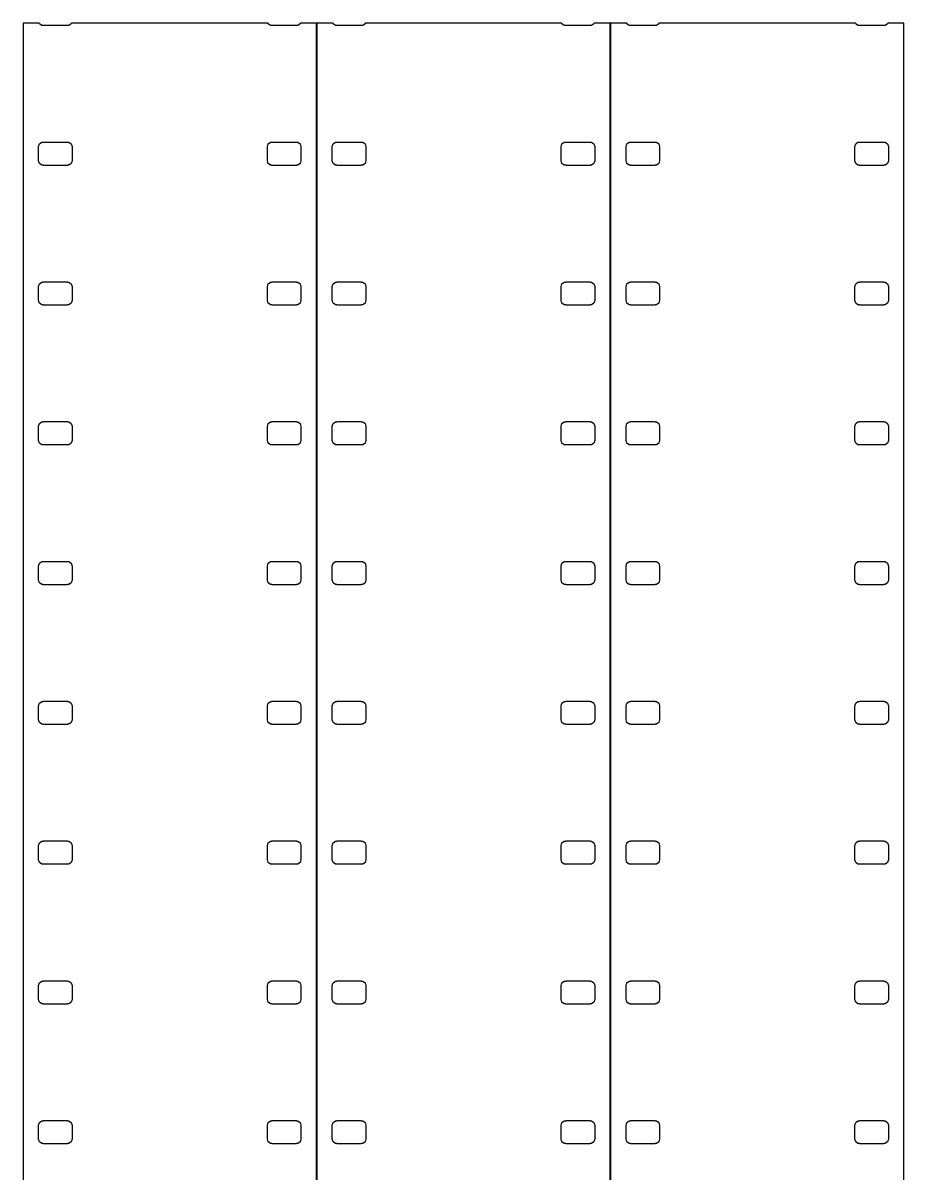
# Model space of a CAD drawing. Header units: metres. Extents: x -8 to 184, y -125 to 125.
# Drawn here: x -8 to 40, y 62.7 to 125.5 of the extents above; entities that cross this region are included whole.
import ezdxf

# ---------------------------------------------------------------- set-up
doc = ezdxf.new("R2010")
doc.units = ezdxf.units.M

msp = doc.modelspace()

# ---------------------------------------------------------------- linework, layer by layer
for p, q in [((-7.11426, 125.482), (-8, 125.482)), ((-8, 125.482), (-8, -125.482)), ((-7.10225, 125.446), (-7.11426, 125.482)), ((-5.35674, 125.482), (-5.36874, 125.446)), ((5.35674, 125.482), (-5.35674, 125.482)), ((5.36874, 125.446), (5.35674, 125.482)), ((7.11426, 125.482), (7.10225, 125.446)), ((8, 125.482), (7.11426, 125.482)), ((8, -125.482), (8, 125.482)), ((8.89574, 125.482), (8.00999, 125.482)), ((8.00999, 125.482), (8.00999, -125.482)), ((8.90775, 125.446), (8.89574, 125.482)), ((10.6532, 125.482), (10.6413, 125.446)), ((21.3667, 125.482), (10.6532, 125.482)), ((21.3787, 125.446), (21.3667, 125.482)), ((23.1243, 125.482), (23.1122, 125.446)), ((24.01, 125.482), (23.1243, 125.482)), ((24.01, -125.482), (24.01, 125.482)), ((24.9057, 125.482), (24.02, 125.482)), ((24.02, 125.482), (24.02, -125.482)), ((24.9177, 125.446), (24.9057, 125.482)), ((26.6633, 125.482), (26.6512, 125.446)), ((37.3767, 125.482), (26.6633, 125.482)), ((37.3887, 125.446), (37.3767, 125.482)), ((39.1342, 125.482), (39.1223, 125.446)), ((40.02, 125.482), (39.1342, 125.482)), ((40.02, -125.482), (40.02, 125.482)), ((-6.97725, 125.355), (-7.10225, 125.446)), ((-6.89999, 125.355), (-6.97725, 125.355)), ((-6.89999, 125.342), (-6.89999, 125.355)), ((-5.571, 125.342), (-6.89999, 125.342)), ((-5.49374, 125.355), (-5.571, 125.355)), ((-5.571, 125.355), (-5.571, 125.342)), ((-5.36874, 125.446), (-5.49374, 125.355)), ((5.49374, 125.355), (5.36874, 125.446)), ((5.571, 125.355), (5.49374, 125.355)), ((5.571, 125.342), (5.571, 125.355)), ((6.89999, 125.342), (5.571, 125.342)), ((6.97725, 125.355), (6.89999, 125.355)), ((6.89999, 125.355), (6.89999, 125.342)), ((7.10225, 125.446), (6.97725, 125.355)), ((9.03275, 125.355), (8.90775, 125.446)), ((9.11, 125.355), (9.03275, 125.355)), ((9.11, 125.342), (9.11, 125.355)), ((10.439, 125.342), (9.11, 125.342)), ((10.5163, 125.355), (10.439, 125.355)), ((10.439, 125.355), (10.439, 125.342)), ((10.6413, 125.446), (10.5163, 125.355)), ((21.5037, 125.355), (21.3787, 125.446)), ((21.581, 125.355), (21.5037, 125.355)), ((21.581, 125.342), (21.581, 125.355)), ((22.91, 125.342), (21.581, 125.342)), ((22.9872, 125.355), (22.91, 125.355)), ((22.91, 125.355), (22.91, 125.342)), ((23.1122, 125.446), (22.9872, 125.355)), ((25.0427, 125.355), (24.9177, 125.446)), ((25.12, 125.355), (25.0427, 125.355)), ((25.12, 125.342), (25.12, 125.355)), ((26.449, 125.342), (25.12, 125.342)), ((26.5262, 125.355), (26.449, 125.355)), ((26.449, 125.355), (26.449, 125.342)), ((26.6512, 125.446), (26.5262, 125.355)), ((37.5137, 125.355), (37.3887, 125.446)), ((37.591, 125.355), (37.5137, 125.355)), ((37.591, 125.342), (37.591, 125.355)), ((38.92, 125.342), (37.591, 125.342)), ((38.9973, 125.355), (38.92, 125.355)), ((38.92, 125.355), (38.92, 125.342)), ((39.1223, 125.446), (38.9973, 125.355)), ((-7.14999, 118.742), (-7.10225, 118.889)), ((-7.14999, 117.973), (-7.14999, 118.742)), ((-7.10225, 118.889), (-6.97725, 118.98)), ((-6.97725, 118.98), (-6.89999, 118.98)), ((-6.89999, 118.98), (-6.89999, 118.992)), ((-6.89999, 118.992), (-5.571, 118.992)), ((-5.571, 118.992), (-5.571, 118.98)), ((-5.571, 118.98), (-5.49374, 118.98)), ((-5.49374, 118.98), (-5.36874, 118.889)), ((-5.36874, 118.889), (-5.321, 118.742)), ((-5.321, 118.742), (-5.321, 117.973)), ((5.321, 118.742), (5.36874, 118.889)), ((5.321, 117.973), (5.321, 118.742)), ((5.36874, 118.889), (5.49374, 118.98)), ((5.49374, 118.98), (5.571, 118.98)), ((5.571, 118.98), (5.571, 118.992)), ((5.571, 118.992), (6.89999, 118.992)), ((6.89999, 118.992), (6.89999, 118.98)), ((6.89999, 118.98), (6.97725, 118.98)), ((6.97725, 118.98), (7.10225, 118.889)), ((7.10225, 118.889), (7.14999, 118.742)), ((7.14999, 118.742), (7.14999, 117.973)), ((8.86, 118.742), (8.90775, 118.889)), ((8.86, 117.973), (8.86, 118.742)), ((8.90775, 118.889), (9.03275, 118.98)), ((9.03275, 118.98), (9.11, 118.98)), ((9.11, 118.98), (9.11, 118.992)), ((9.11, 118.992), (10.439, 118.992)), ((10.439, 118.992), (10.439, 118.98)), ((10.439, 118.98), (10.5163, 118.98)), ((10.5163, 118.98), (10.6413, 118.889)), ((10.6413, 118.889), (10.689, 118.742)), ((10.689, 118.742), (10.689, 117.973)), ((21.331, 118.742), (21.3787, 118.889)), ((21.331, 117.973), (21.331, 118.742)), ((21.3787, 118.889), (21.5037, 118.98)), ((21.5037, 118.98), (21.581, 118.98)), ((21.581, 118.98), (21.581, 118.992)), ((21.581, 118.992), (22.91, 118.992)), ((22.91, 118.992), (22.91, 118.98)), ((22.91, 118.98), (22.9872, 118.98)), ((22.9872, 118.98), (23.1122, 118.889)), ((23.1122, 118.889), (23.16, 118.742)), ((23.16, 118.742), (23.16, 117.973)), ((24.87, 118.742), (24.9177, 118.889)), ((24.87, 117.973), (24.87, 118.742)), ((24.9177, 118.889), (25.0427, 118.98)), ((25.0427, 118.98), (25.12, 118.98)), ((25.12, 118.98), (25.12, 118.992)), ((25.12, 118.992), (26.449, 118.992)), ((26.449, 118.992), (26.449, 118.98)), ((26.449, 118.98), (26.5262, 118.98)), ((26.5262, 118.98), (26.6512, 118.889)), ((26.6512, 118.889), (26.699, 118.742)), ((26.699, 118.742), (26.699, 117.973)), ((37.341, 118.742), (37.3887, 118.889)), ((37.341, 117.973), (37.341, 118.742)), ((37.3887, 118.889), (37.5137, 118.98)), ((37.5137, 118.98), (37.591, 118.98)), ((37.591, 118.98), (37.591, 118.992)), ((37.591, 118.992), (38.92, 118.992)), ((38.92, 118.992), (38.92, 118.98)), ((38.92, 118.98), (38.9973, 118.98)), ((38.9973, 118.98), (39.1223, 118.889)), ((39.1223, 118.889), (39.17, 118.742)), ((39.17, 118.742), (39.17, 117.973)), ((-7.10225, 117.826), (-7.14999, 117.973)), ((-5.321, 117.973), (-5.36874, 117.826)), ((5.36874, 117.826), (5.321, 117.973)), ((7.14999, 117.973), (7.10225, 117.826)), ((8.90775, 117.826), (8.86, 117.973)), ((10.689, 117.973), (10.6413, 117.826)), ((21.3787, 117.826), (21.331, 117.973)), ((23.16, 117.973), (23.1122, 117.826)), ((24.9177, 117.826), (24.87, 117.973)), ((26.699, 117.973), (26.6512, 117.826)), ((37.3887, 117.826), (37.341, 117.973)), ((39.17, 117.973), (39.1223, 117.826)), ((-6.97725, 117.735), (-7.10225, 117.826)), ((-6.89999, 117.735), (-6.97725, 117.735)), ((-6.89999, 117.723), (-6.89999, 117.735)), ((-5.571, 117.723), (-6.89999, 117.723)), ((-5.49374, 117.735), (-5.571, 117.735)), ((-5.571, 117.735), (-5.571, 117.723)), ((-5.36874, 117.826), (-5.49374, 117.735)), ((5.49374, 117.735), (5.36874, 117.826)), ((5.571, 117.735), (5.49374, 117.735)), ((5.571, 117.723), (5.571, 117.735)), ((6.89999, 117.723), (5.571, 117.723)), ((6.97725, 117.735), (6.89999, 117.735)), ((6.89999, 117.735), (6.89999, 117.723)), ((7.10225, 117.826), (6.97725, 117.735)), ((9.03275, 117.735), (8.90775, 117.826)), ((9.11, 117.735), (9.03275, 117.735)), ((9.11, 117.723), (9.11, 117.735)), ((10.439, 117.723), (9.11, 117.723)), ((10.5163, 117.735), (10.439, 117.735)), ((10.439, 117.735), (10.439, 117.723)), ((10.6413, 117.826), (10.5163, 117.735)), ((21.5037, 117.735), (21.3787, 117.826)), ((21.581, 117.735), (21.5037, 117.735)), ((21.581, 117.723), (21.581, 117.735)), ((22.91, 117.723), (21.581, 117.723)), ((22.9872, 117.735), (22.91, 117.735)), ((22.91, 117.735), (22.91, 117.723)), ((23.1122, 117.826), (22.9872, 117.735)), ((25.0427, 117.735), (24.9177, 117.826)), ((25.12, 117.735), (25.0427, 117.735)), ((25.12, 117.723), (25.12, 117.735)), ((26.449, 117.723), (25.12, 117.723)), ((26.5262, 117.735), (26.449, 117.735)), ((26.449, 117.735), (26.449, 117.723)), ((26.6512, 117.826), (26.5262, 117.735)), ((37.5137, 117.735), (37.3887, 117.826)), ((37.591, 117.735), (37.5137, 117.735)), ((37.591, 117.723), (37.591, 117.735)), ((38.92, 117.723), (37.591, 117.723)), ((38.9973, 117.735), (38.92, 117.735)), ((38.92, 117.735), (38.92, 117.723)), ((39.1223, 117.826), (38.9973, 117.735)), ((-7.14999, 111.122), (-7.10225, 111.269)), ((-7.14999, 110.352), (-7.14999, 111.122)), ((-7.10225, 111.269), (-6.97725, 111.36)), ((-6.97725, 111.36), (-6.89999, 111.36)), ((-6.89999, 111.36), (-6.89999, 111.372)), ((-6.89999, 111.372), (-5.571, 111.372)), ((-5.571, 111.372), (-5.571, 111.36)), ((-5.571, 111.36), (-5.49374, 111.36)), ((-5.49374, 111.36), (-5.36874, 111.269)), ((-5.36874, 111.269), (-5.321, 111.122)), ((-5.321, 111.122), (-5.321, 110.352)), ((5.321, 111.122), (5.36874, 111.269)), ((5.321, 110.352), (5.321, 111.122)), ((5.36874, 111.269), (5.49374, 111.36)), ((5.49374, 111.36), (5.571, 111.36)), ((5.571, 111.36), (5.571, 111.372)), ((5.571, 111.372), (6.89999, 111.372)), ((6.89999, 111.372), (6.89999, 111.36)), ((6.89999, 111.36), (6.97725, 111.36)), ((6.97725, 111.36), (7.10225, 111.269)), ((7.10225, 111.269), (7.14999, 111.122)), ((7.14999, 111.122), (7.14999, 110.352)), ((8.86, 111.122), (8.90775, 111.269)), ((8.86, 110.352), (8.86, 111.122)), ((8.90775, 111.269), (9.03275, 111.36)), ((9.03275, 111.36), (9.11, 111.36)), ((9.11, 111.36), (9.11, 111.372)), ((9.11, 111.372), (10.439, 111.372)), ((10.439, 111.372), (10.439, 111.36)), ((10.439, 111.36), (10.5163, 111.36)), ((10.5163, 111.36), (10.6413, 111.269)), ((10.6413, 111.269), (10.689, 111.122)), ((10.689, 111.122), (10.689, 110.352)), ((21.331, 111.122), (21.3787, 111.269)), ((21.331, 110.352), (21.331, 111.122)), ((21.3787, 111.269), (21.5037, 111.36)), ((21.5037, 111.36), (21.581, 111.36)), ((21.581, 111.36), (21.581, 111.372)), ((21.581, 111.372), (22.91, 111.372)), ((22.91, 111.372), (22.91, 111.36)), ((22.91, 111.36), (22.9872, 111.36)), ((22.9872, 111.36), (23.1122, 111.269)), ((23.1122, 111.269), (23.16, 111.122)), ((23.16, 111.122), (23.16, 110.352)), ((24.87, 111.122), (24.9177, 111.269)), ((24.87, 110.352), (24.87, 111.122)), ((24.9177, 111.269), (25.0427, 111.36)), ((25.0427, 111.36), (25.12, 111.36)), ((25.12, 111.36), (25.12, 111.372)), ((25.12, 111.372), (26.449, 111.372)), ((26.449, 111.372), (26.449, 111.36)), ((26.449, 111.36), (26.5262, 111.36)), ((26.5262, 111.36), (26.6512, 111.269)), ((26.6512, 111.269), (26.699, 111.122)), ((26.699, 111.122), (26.699, 110.352)), ((37.341, 111.122), (37.3887, 111.269)), ((37.341, 110.352), (37.341, 111.122)), ((37.3887, 111.269), (37.5137, 111.36)), ((37.5137, 111.36), (37.591, 111.36)), ((37.591, 111.36), (37.591, 111.372)), ((37.591, 111.372), (38.92, 111.372)), ((38.92, 111.372), (38.92, 111.36)), ((38.92, 111.36), (38.9973, 111.36)), ((38.9973, 111.36), (39.1223, 111.269)), ((39.1223, 111.269), (39.17, 111.122)), ((39.17, 111.122), (39.17, 110.352)), ((-7.10225, 110.206), (-7.14999, 110.352)), ((-6.97725, 110.115), (-7.10225, 110.206)), ((-6.89999, 110.115), (-6.97725, 110.115)), ((-6.89999, 110.102), (-6.89999, 110.115)), ((-5.571, 110.102), (-6.89999, 110.102)), ((-5.49374, 110.115), (-5.571, 110.115)), ((-5.571, 110.115), (-5.571, 110.102)), ((-5.36874, 110.206), (-5.49374, 110.115)), ((-5.321, 110.352), (-5.36874, 110.206)), ((5.36874, 110.206), (5.321, 110.352)), ((5.49374, 110.115), (5.36874, 110.206)), ((5.571, 110.115), (5.49374, 110.115)), ((5.571, 110.102), (5.571, 110.115)), ((6.89999, 110.102), (5.571, 110.102)), ((6.97725, 110.115), (6.89999, 110.115)), ((6.89999, 110.115), (6.89999, 110.102)), ((7.10225, 110.206), (6.97725, 110.115)), ((7.14999, 110.352), (7.10225, 110.206)), ((8.90775, 110.206), (8.86, 110.352)), ((9.03275, 110.115), (8.90775, 110.206)), ((9.11, 110.115), (9.03275, 110.115)), ((9.11, 110.102), (9.11, 110.115)), ((10.439, 110.102), (9.11, 110.102)), ((10.5163, 110.115), (10.439, 110.115)), ((10.439, 110.115), (10.439, 110.102)), ((10.6413, 110.206), (10.5163, 110.115)), ((10.689, 110.352), (10.6413, 110.206)), ((21.3787, 110.206), (21.331, 110.352)), ((21.5037, 110.115), (21.3787, 110.206)), ((21.581, 110.115), (21.5037, 110.115)), ((21.581, 110.102), (21.581, 110.115)), ((22.91, 110.102), (21.581, 110.102)), ((22.9872, 110.115), (22.91, 110.115)), ((22.91, 110.115), (22.91, 110.102)), ((23.1122, 110.206), (22.9872, 110.115)), ((23.16, 110.352), (23.1122, 110.206)), ((24.9177, 110.206), (24.87, 110.352)), ((25.0427, 110.115), (24.9177, 110.206)), ((25.12, 110.115), (25.0427, 110.115)), ((25.12, 110.102), (25.12, 110.115)), ((26.449, 110.102), (25.12, 110.102)), ((26.5262, 110.115), (26.449, 110.115)), ((26.449, 110.115), (26.449, 110.102)), ((26.6512, 110.206), (26.5262, 110.115)), ((26.699, 110.352), (26.6512, 110.206)), ((37.3887, 110.206), (37.341, 110.352)), ((37.5137, 110.115), (37.3887, 110.206)), ((37.591, 110.115), (37.5137, 110.115)), ((37.591, 110.102), (37.591, 110.115)), ((38.92, 110.102), (37.591, 110.102)), ((38.9973, 110.115), (38.92, 110.115)), ((38.92, 110.115), (38.92, 110.102)), ((39.1223, 110.206), (38.9973, 110.115)), ((39.17, 110.352), (39.1223, 110.206)), ((-7.14999, 103.503), (-7.10225, 103.649)), ((-7.10225, 103.649), (-6.97725, 103.74)), ((-6.97725, 103.74), (-6.89999, 103.74)), ((-6.89999, 103.74), (-6.89999, 103.753)), ((-6.89999, 103.753), (-5.571, 103.753)), ((-5.571, 103.753), (-5.571, 103.74)), ((-5.571, 103.74), (-5.49374, 103.74)), ((-5.49374, 103.74), (-5.36874, 103.649)), ((-5.36874, 103.649), (-5.321, 103.503)), ((5.321, 103.503), (5.36874, 103.649)), ((5.36874, 103.649), (5.49374, 103.74)), ((5.49374, 103.74), (5.571, 103.74)), ((5.571, 103.74), (5.571, 103.753)), ((5.571, 103.753), (6.89999, 103.753)), ((6.89999, 103.753), (6.89999, 103.74)), ((6.89999, 103.74), (6.97725, 103.74)), ((6.97725, 103.74), (7.10225, 103.649)), ((7.10225, 103.649), (7.14999, 103.503)), ((8.86, 103.503), (8.90775, 103.649)), ((8.90775, 103.649), (9.03275, 103.74)), ((9.03275, 103.74), (9.11, 103.74)), ((9.11, 103.74), (9.11, 103.753)), ((9.11, 103.753), (10.439, 103.753)), ((10.439, 103.753), (10.439, 103.74)), ((10.439, 103.74), (10.5163, 103.74)), ((10.5163, 103.74), (10.6413, 103.649)), ((10.6413, 103.649), (10.689, 103.503)), ((21.331, 103.503), (21.3787, 103.649)), ((21.3787, 103.649), (21.5037, 103.74)), ((21.5037, 103.74), (21.581, 103.74)), ((21.581, 103.74), (21.581, 103.753)), ((21.581, 103.753), (22.91, 103.753)), ((22.91, 103.753), (22.91, 103.74)), ((22.91, 103.74), (22.9872, 103.74)), ((22.9872, 103.74), (23.1122, 103.649)), ((23.1122, 103.649), (23.16, 103.503)), ((24.87, 103.503), (24.9177, 103.649)), ((24.9177, 103.649), (25.0427, 103.74)), ((25.0427, 103.74), (25.12, 103.74)), ((25.12, 103.74), (25.12, 103.753)), ((25.12, 103.753), (26.449, 103.753)), ((26.449, 103.753), (26.449, 103.74)), ((26.449, 103.74), (26.5262, 103.74)), ((26.5262, 103.74), (26.6512, 103.649)), ((26.6512, 103.649), (26.699, 103.503)), ((37.341, 103.503), (37.3887, 103.649)), ((37.3887, 103.649), (37.5137, 103.74)), ((37.5137, 103.74), (37.591, 103.74)), ((37.591, 103.74), (37.591, 103.753)), ((37.591, 103.753), (38.92, 103.753)), ((38.92, 103.753), (38.92, 103.74)), ((38.92, 103.74), (38.9973, 103.74)), ((38.9973, 103.74), (39.1223, 103.649)), ((39.1223, 103.649), (39.17, 103.503)), ((-7.14999, 102.732), (-7.14999, 103.503)), ((-5.321, 103.503), (-5.321, 102.732)), ((5.321, 102.732), (5.321, 103.503)), ((7.14999, 103.503), (7.14999, 102.732)), ((8.86, 102.732), (8.86, 103.503)), ((10.689, 103.503), (10.689, 102.732)), ((21.331, 102.732), (21.331, 103.503)), ((23.16, 103.503), (23.16, 102.732)), ((24.87, 102.732), (24.87, 103.503)), ((26.699, 103.503), (26.699, 102.732)), ((37.341, 102.732), (37.341, 103.503)), ((39.17, 103.503), (39.17, 102.732)), ((-7.10225, 102.586), (-7.14999, 102.732)), ((-6.97725, 102.495), (-7.10225, 102.586)), ((-6.89999, 102.495), (-6.97725, 102.495)), ((-6.89999, 102.482), (-6.89999, 102.495)), ((-5.571, 102.482), (-6.89999, 102.482)), ((-5.49374, 102.495), (-5.571, 102.495)), ((-5.571, 102.495), (-5.571, 102.482)), ((-5.36874, 102.586), (-5.49374, 102.495)), ((-5.321, 102.732), (-5.36874, 102.586)), ((5.36874, 102.586), (5.321, 102.732)), ((5.49374, 102.495), (5.36874, 102.586)), ((5.571, 102.495), (5.49374, 102.495)), ((5.571, 102.482), (5.571, 102.495)), ((6.89999, 102.482), (5.571, 102.482)), ((6.97725, 102.495), (6.89999, 102.495)), ((6.89999, 102.495), (6.89999, 102.482)), ((7.10225, 102.586), (6.97725, 102.495)), ((7.14999, 102.732), (7.10225, 102.586)), ((8.90775, 102.586), (8.86, 102.732)), ((9.03275, 102.495), (8.90775, 102.586)), ((9.11, 102.495), (9.03275, 102.495)), ((9.11, 102.482), (9.11, 102.495)), ((10.439, 102.482), (9.11, 102.482)), ((10.5163, 102.495), (10.439, 102.495)), ((10.439, 102.495), (10.439, 102.482)), ((10.6413, 102.586), (10.5163, 102.495)), ((10.689, 102.732), (10.6413, 102.586)), ((21.3787, 102.586), (21.331, 102.732)), ((21.5037, 102.495), (21.3787, 102.586)), ((21.581, 102.495), (21.5037, 102.495)), ((21.581, 102.482), (21.581, 102.495)), ((22.91, 102.482), (21.581, 102.482)), ((22.9872, 102.495), (22.91, 102.495)), ((22.91, 102.495), (22.91, 102.482)), ((23.1122, 102.586), (22.9872, 102.495)), ((23.16, 102.732), (23.1122, 102.586)), ((24.9177, 102.586), (24.87, 102.732)), ((25.0427, 102.495), (24.9177, 102.586)), ((25.12, 102.495), (25.0427, 102.495)), ((25.12, 102.482), (25.12, 102.495)), ((26.449, 102.482), (25.12, 102.482)), ((26.5262, 102.495), (26.449, 102.495)), ((26.449, 102.495), (26.449, 102.482)), ((26.6512, 102.586), (26.5262, 102.495)), ((26.699, 102.732), (26.6512, 102.586)), ((37.3887, 102.586), (37.341, 102.732)), ((37.5137, 102.495), (37.3887, 102.586)), ((37.591, 102.495), (37.5137, 102.495)), ((37.591, 102.482), (37.591, 102.495)), ((38.92, 102.482), (37.591, 102.482)), ((38.9973, 102.495), (38.92, 102.495)), ((38.92, 102.495), (38.92, 102.482)), ((39.1223, 102.586), (38.9973, 102.495)), ((39.17, 102.732), (39.1223, 102.586)), ((-7.14999, 95.8825), (-7.10225, 96.0294)), ((-7.10225, 96.0294), (-6.97725, 96.1203)), ((-6.97725, 96.1203), (-6.89999, 96.1203)), ((-6.89999, 96.1203), (-6.89999, 96.1325)), ((-6.89999, 96.1325), (-5.571, 96.1325)), ((-5.571, 96.1325), (-5.571, 96.1203)), ((-5.571, 96.1203), (-5.49374, 96.1203)), ((-5.49374, 96.1203), (-5.36874, 96.0294)), ((-5.36874, 96.0294), (-5.321, 95.8825)), ((5.321, 95.8825), (5.36874, 96.0294)), ((5.36874, 96.0294), (5.49374, 96.1203)), ((5.49374, 96.1203), (5.571, 96.1203)), ((5.571, 96.1203), (5.571, 96.1325)), ((5.571, 96.1325), (6.89999, 96.1325)), ((6.89999, 96.1325), (6.89999, 96.1203)), ((6.89999, 96.1203), (6.97725, 96.1203)), ((6.97725, 96.1203), (7.10225, 96.0294)), ((7.10225, 96.0294), (7.14999, 95.8825)), ((8.86, 95.8825), (8.90775, 96.0294)), ((8.90775, 96.0294), (9.03275, 96.1203)), ((9.03275, 96.1203), (9.11, 96.1203)), ((9.11, 96.1203), (9.11, 96.1325)), ((9.11, 96.1325), (10.439, 96.1325)), ((10.439, 96.1325), (10.439, 96.1203)), ((10.439, 96.1203), (10.5163, 96.1203)), ((10.5163, 96.1203), (10.6413, 96.0294)), ((10.6413, 96.0294), (10.689, 95.8825)), ((21.331, 95.8825), (21.3787, 96.0294)), ((21.3787, 96.0294), (21.5037, 96.1203)), ((21.5037, 96.1203), (21.581, 96.1203)), ((21.581, 96.1203), (21.581, 96.1325)), ((21.581, 96.1325), (22.91, 96.1325)), ((22.91, 96.1325), (22.91, 96.1203)), ((22.91, 96.1203), (22.9872, 96.1203)), ((22.9872, 96.1203), (23.1122, 96.0294)), ((23.1122, 96.0294), (23.16, 95.8825)), ((24.87, 95.8825), (24.9177, 96.0294)), ((24.9177, 96.0294), (25.0427, 96.1203)), ((25.0427, 96.1203), (25.12, 96.1203)), ((25.12, 96.1203), (25.12, 96.1325)), ((25.12, 96.1325), (26.449, 96.1325)), ((26.449, 96.1325), (26.449, 96.1203)), ((26.449, 96.1203), (26.5262, 96.1203)), ((26.5262, 96.1203), (26.6512, 96.0294)), ((26.6512, 96.0294), (26.699, 95.8825)), ((37.341, 95.8825), (37.3887, 96.0294)), ((37.3887, 96.0294), (37.5137, 96.1203)), ((37.5137, 96.1203), (37.591, 96.1203)), ((37.591, 96.1203), (37.591, 96.1325)), ((37.591, 96.1325), (38.92, 96.1325)), ((38.92, 96.1325), (38.92, 96.1203)), ((38.92, 96.1203), (38.9973, 96.1203)), ((38.9973, 96.1203), (39.1223, 96.0294)), ((39.1223, 96.0294), (39.17, 95.8825)), ((-7.14999, 95.1125), (-7.14999, 95.8825)), ((-5.321, 95.8825), (-5.321, 95.1125)), ((5.321, 95.1125), (5.321, 95.8825)), ((7.14999, 95.8825), (7.14999, 95.1125)), ((8.86, 95.1125), (8.86, 95.8825)), ((10.689, 95.8825), (10.689, 95.1125)), ((21.331, 95.1125), (21.331, 95.8825)), ((23.16, 95.8825), (23.16, 95.1125)), ((24.87, 95.1125), (24.87, 95.8825)), ((26.699, 95.8825), (26.699, 95.1125)), ((37.341, 95.1125), (37.341, 95.8825)), ((39.17, 95.8825), (39.17, 95.1125)), ((-7.10225, 94.9655), (-7.14999, 95.1125)), ((-6.97725, 94.8747), (-7.10225, 94.9655)), ((-6.89999, 94.8747), (-6.97725, 94.8747)), ((-6.89999, 94.8625), (-6.89999, 94.8747)), ((-5.571, 94.8625), (-6.89999, 94.8625)), ((-5.49374, 94.8747), (-5.571, 94.8747)), ((-5.571, 94.8747), (-5.571, 94.8625)), ((-5.36874, 94.9655), (-5.49374, 94.8747)), ((-5.321, 95.1125), (-5.36874, 94.9655)), ((5.36874, 94.9655), (5.321, 95.1125)), ((5.49374, 94.8747), (5.36874, 94.9655)), ((5.571, 94.8747), (5.49374, 94.8747)), ((5.571, 94.8625), (5.571, 94.8747)), ((6.89999, 94.8625), (5.571, 94.8625)), ((6.97725, 94.8747), (6.89999, 94.8747)), ((6.89999, 94.8747), (6.89999, 94.8625)), ((7.10225, 94.9655), (6.97725, 94.8747)), ((7.14999, 95.1125), (7.10225, 94.9655)), ((8.90775, 94.9655), (8.86, 95.1125)), ((9.03275, 94.8747), (8.90775, 94.9655)), ((9.11, 94.8747), (9.03275, 94.8747)), ((9.11, 94.8625), (9.11, 94.8747)), ((10.439, 94.8625), (9.11, 94.8625)), ((10.5163, 94.8747), (10.439, 94.8747)), ((10.439, 94.8747), (10.439, 94.8625)), ((10.6413, 94.9655), (10.5163, 94.8747)), ((10.689, 95.1125), (10.6413, 94.9655)), ((21.3787, 94.9655), (21.331, 95.1125)), ((21.5037, 94.8747), (21.3787, 94.9655)), ((21.581, 94.8747), (21.5037, 94.8747)), ((21.581, 94.8625), (21.581, 94.8747)), ((22.91, 94.8625), (21.581, 94.8625)), ((22.9872, 94.8747), (22.91, 94.8747)), ((22.91, 94.8747), (22.91, 94.8625)), ((23.1122, 94.9655), (22.9872, 94.8747)), ((23.16, 95.1125), (23.1122, 94.9655)), ((24.9177, 94.9655), (24.87, 95.1125)), ((25.0427, 94.8747), (24.9177, 94.9655)), ((25.12, 94.8747), (25.0427, 94.8747)), ((25.12, 94.8625), (25.12, 94.8747)), ((26.449, 94.8625), (25.12, 94.8625)), ((26.5262, 94.8747), (26.449, 94.8747)), ((26.449, 94.8747), (26.449, 94.8625)), ((26.6512, 94.9655), (26.5262, 94.8747)), ((26.699, 95.1125), (26.6512, 94.9655)), ((37.3887, 94.9655), (37.341, 95.1125)), ((37.5137, 94.8747), (37.3887, 94.9655)), ((37.591, 94.8747), (37.5137, 94.8747)), ((37.591, 94.8625), (37.591, 94.8747)), ((38.92, 94.8625), (37.591, 94.8625)), ((38.9973, 94.8747), (38.92, 94.8747)), ((38.92, 94.8747), (38.92, 94.8625)), ((39.1223, 94.9655), (38.9973, 94.8747)), ((39.17, 95.1125), (39.1223, 94.9655)), ((-7.10225, 88.4094), (-6.97725, 88.5003)), ((-6.97725, 88.5003), (-6.89999, 88.5003)), ((-6.89999, 88.5003), (-6.89999, 88.5125)), ((-6.89999, 88.5125), (-5.571, 88.5125)), ((-5.571, 88.5125), (-5.571, 88.5003)), ((-5.571, 88.5003), (-5.49374, 88.5003)), ((-5.49374, 88.5003), (-5.36874, 88.4094)), ((5.36874, 88.4094), (5.49374, 88.5003)), ((5.49374, 88.5003), (5.571, 88.5003)), ((5.571, 88.5003), (5.571, 88.5125)), ((5.571, 88.5125), (6.89999, 88.5125)), ((6.89999, 88.5125), (6.89999, 88.5003)), ((6.89999, 88.5003), (6.97725, 88.5003)), ((6.97725, 88.5003), (7.10225, 88.4094)), ((8.90775, 88.4094), (9.03275, 88.5003)), ((9.03275, 88.5003), (9.11, 88.5003)), ((9.11, 88.5003), (9.11, 88.5125)), ((9.11, 88.5125), (10.439, 88.5125)), ((10.439, 88.5125), (10.439, 88.5003)), ((10.439, 88.5003), (10.5163, 88.5003)), ((10.5163, 88.5003), (10.6413, 88.4094)), ((21.3787, 88.4094), (21.5037, 88.5003)), ((21.5037, 88.5003), (21.581, 88.5003)), ((21.581, 88.5003), (21.581, 88.5125)), ((21.581, 88.5125), (22.91, 88.5125)), ((22.91, 88.5125), (22.91, 88.5003)), ((22.91, 88.5003), (22.9872, 88.5003)), ((22.9872, 88.5003), (23.1122, 88.4094)), ((24.9177, 88.4094), (25.0427, 88.5003)), ((25.0427, 88.5003), (25.12, 88.5003)), ((25.12, 88.5003), (25.12, 88.5125)), ((25.12, 88.5125), (26.449, 88.5125)), ((26.449, 88.5125), (26.449, 88.5003)), ((26.449, 88.5003), (26.5262, 88.5003)), ((26.5262, 88.5003), (26.6512, 88.4094)), ((37.3887, 88.4094), (37.5137, 88.5003)), ((37.5137, 88.5003), (37.591, 88.5003)), ((37.591, 88.5003), (37.591, 88.5125)), ((37.591, 88.5125), (38.92, 88.5125)), ((38.92, 88.5125), (38.92, 88.5003)), ((38.92, 88.5003), (38.9973, 88.5003)), ((38.9973, 88.5003), (39.1223, 88.4094)), ((-7.14999, 88.2625), (-7.10225, 88.4094)), ((-7.14999, 87.4925), (-7.14999, 88.2625)), ((-5.36874, 88.4094), (-5.321, 88.2625)), ((-5.321, 88.2625), (-5.321, 87.4925)), ((5.321, 88.2625), (5.36874, 88.4094)), ((5.321, 87.4925), (5.321, 88.2625)), ((7.10225, 88.4094), (7.14999, 88.2625)), ((7.14999, 88.2625), (7.14999, 87.4925)), ((8.86, 88.2625), (8.90775, 88.4094)), ((8.86, 87.4925), (8.86, 88.2625)), ((10.6413, 88.4094), (10.689, 88.2625)), ((10.689, 88.2625), (10.689, 87.4925)), ((21.331, 88.2625), (21.3787, 88.4094)), ((21.331, 87.4925), (21.331, 88.2625)), ((23.1122, 88.4094), (23.16, 88.2625)), ((23.16, 88.2625), (23.16, 87.4925)), ((24.87, 88.2625), (24.9177, 88.4094)), ((24.87, 87.4925), (24.87, 88.2625)), ((26.6512, 88.4094), (26.699, 88.2625)), ((26.699, 88.2625), (26.699, 87.4925)), ((37.341, 88.2625), (37.3887, 88.4094)), ((37.341, 87.4925), (37.341, 88.2625)), ((39.1223, 88.4094), (39.17, 88.2625)), ((39.17, 88.2625), (39.17, 87.4925)), ((-7.10225, 87.3456), (-7.14999, 87.4925)), ((-6.97725, 87.2547), (-7.10225, 87.3456)), ((-6.89999, 87.2547), (-6.97725, 87.2547)), ((-6.89999, 87.2425), (-6.89999, 87.2547)), ((-5.571, 87.2425), (-6.89999, 87.2425)), ((-5.49374, 87.2547), (-5.571, 87.2547)), ((-5.571, 87.2547), (-5.571, 87.2425)), ((-5.36874, 87.3456), (-5.49374, 87.2547)), ((-5.321, 87.4925), (-5.36874, 87.3456)), ((5.36874, 87.3456), (5.321, 87.4925)), ((5.49374, 87.2547), (5.36874, 87.3456)), ((5.571, 87.2547), (5.49374, 87.2547)), ((5.571, 87.2425), (5.571, 87.2547)), ((6.89999, 87.2425), (5.571, 87.2425)), ((6.97725, 87.2547), (6.89999, 87.2547)), ((6.89999, 87.2547), (6.89999, 87.2425)), ((7.10225, 87.3456), (6.97725, 87.2547)), ((7.14999, 87.4925), (7.10225, 87.3456)), ((8.90775, 87.3456), (8.86, 87.4925)), ((9.03275, 87.2547), (8.90775, 87.3456)), ((9.11, 87.2547), (9.03275, 87.2547)), ((9.11, 87.2425), (9.11, 87.2547)), ((10.439, 87.2425), (9.11, 87.2425)), ((10.5163, 87.2547), (10.439, 87.2547)), ((10.439, 87.2547), (10.439, 87.2425)), ((10.6413, 87.3456), (10.5163, 87.2547)), ((10.689, 87.4925), (10.6413, 87.3456)), ((21.3787, 87.3456), (21.331, 87.4925)), ((21.5037, 87.2547), (21.3787, 87.3456)), ((21.581, 87.2547), (21.5037, 87.2547)), ((21.581, 87.2425), (21.581, 87.2547)), ((22.91, 87.2425), (21.581, 87.2425)), ((22.9872, 87.2547), (22.91, 87.2547)), ((22.91, 87.2547), (22.91, 87.2425)), ((23.1122, 87.3456), (22.9872, 87.2547)), ((23.16, 87.4925), (23.1122, 87.3456)), ((24.9177, 87.3456), (24.87, 87.4925)), ((25.0427, 87.2547), (24.9177, 87.3456)), ((25.12, 87.2547), (25.0427, 87.2547)), ((25.12, 87.2425), (25.12, 87.2547)), ((26.449, 87.2425), (25.12, 87.2425)), ((26.5262, 87.2547), (26.449, 87.2547)), ((26.449, 87.2547), (26.449, 87.2425)), ((26.6512, 87.3456), (26.5262, 87.2547)), ((26.699, 87.4925), (26.6512, 87.3456)), ((37.3887, 87.3456), (37.341, 87.4925)), ((37.5137, 87.2547), (37.3887, 87.3456)), ((37.591, 87.2547), (37.5137, 87.2547)), ((37.591, 87.2425), (37.591, 87.2547)), ((38.92, 87.2425), (37.591, 87.2425)), ((38.9973, 87.2547), (38.92, 87.2547)), ((38.92, 87.2547), (38.92, 87.2425)), ((39.1223, 87.3456), (38.9973, 87.2547)), ((39.17, 87.4925), (39.1223, 87.3456)), ((-7.14999, 80.6425), (-7.10225, 80.7894)), ((-7.14999, 79.8725), (-7.14999, 80.6425)), ((-7.10225, 80.7894), (-6.97725, 80.8803)), ((-6.97725, 80.8803), (-6.89999, 80.8803)), ((-6.89999, 80.8803), (-6.89999, 80.8925)), ((-6.89999, 80.8925), (-5.571, 80.8925)), ((-5.571, 80.8925), (-5.571, 80.8803)), ((-5.571, 80.8803), (-5.49374, 80.8803)), ((-5.49374, 80.8803), (-5.36874, 80.7894)), ((-5.36874, 80.7894), (-5.321, 80.6425)), ((-5.321, 80.6425), (-5.321, 79.8725)), ((5.321, 80.6425), (5.36874, 80.7894)), ((5.321, 79.8725), (5.321, 80.6425)), ((5.36874, 80.7894), (5.49374, 80.8803)), ((5.49374, 80.8803), (5.571, 80.8803)), ((5.571, 80.8803), (5.571, 80.8925)), ((5.571, 80.8925), (6.89999, 80.8925)), ((6.89999, 80.8925), (6.89999, 80.8803)), ((6.89999, 80.8803), (6.97725, 80.8803)), ((6.97725, 80.8803), (7.10225, 80.7894)), ((7.10225, 80.7894), (7.14999, 80.6425)), ((7.14999, 80.6425), (7.14999, 79.8725)), ((8.86, 80.6425), (8.90775, 80.7894)), ((8.86, 79.8725), (8.86, 80.6425)), ((8.90775, 80.7894), (9.03275, 80.8803)), ((9.03275, 80.8803), (9.11, 80.8803)), ((9.11, 80.8803), (9.11, 80.8925)), ((9.11, 80.8925), (10.439, 80.8925)), ((10.439, 80.8925), (10.439, 80.8803)), ((10.439, 80.8803), (10.5163, 80.8803)), ((10.5163, 80.8803), (10.6413, 80.7894)), ((10.6413, 80.7894), (10.689, 80.6425)), ((10.689, 80.6425), (10.689, 79.8725)), ((21.331, 80.6425), (21.3787, 80.7894)), ((21.331, 79.8725), (21.331, 80.6425)), ((21.3787, 80.7894), (21.5037, 80.8803)), ((21.5037, 80.8803), (21.581, 80.8803)), ((21.581, 80.8803), (21.581, 80.8925)), ((21.581, 80.8925), (22.91, 80.8925)), ((22.91, 80.8925), (22.91, 80.8803)), ((22.91, 80.8803), (22.9872, 80.8803)), ((22.9872, 80.8803), (23.1122, 80.7894)), ((23.1122, 80.7894), (23.16, 80.6425)), ((23.16, 80.6425), (23.16, 79.8725)), ((24.87, 80.6425), (24.9177, 80.7894)), ((24.87, 79.8725), (24.87, 80.6425)), ((24.9177, 80.7894), (25.0427, 80.8803)), ((25.0427, 80.8803), (25.12, 80.8803)), ((25.12, 80.8803), (25.12, 80.8925)), ((25.12, 80.8925), (26.449, 80.8925)), ((26.449, 80.8925), (26.449, 80.8803)), ((26.449, 80.8803), (26.5262, 80.8803)), ((26.5262, 80.8803), (26.6512, 80.7894)), ((26.6512, 80.7894), (26.699, 80.6425)), ((26.699, 80.6425), (26.699, 79.8725)), ((37.341, 80.6425), (37.3887, 80.7894)), ((37.341, 79.8725), (37.341, 80.6425)), ((37.3887, 80.7894), (37.5137, 80.8803)), ((37.5137, 80.8803), (37.591, 80.8803)), ((37.591, 80.8803), (37.591, 80.8925)), ((37.591, 80.8925), (38.92, 80.8925)), ((38.92, 80.8925), (38.92, 80.8803)), ((38.92, 80.8803), (38.9973, 80.8803)), ((38.9973, 80.8803), (39.1223, 80.7894)), ((39.1223, 80.7894), (39.17, 80.6425)), ((39.17, 80.6425), (39.17, 79.8725)), ((-7.10225, 79.7256), (-7.14999, 79.8725)), ((-6.97725, 79.6347), (-7.10225, 79.7256)), ((-5.36874, 79.7256), (-5.49374, 79.6347)), ((-5.321, 79.8725), (-5.36874, 79.7256)), ((5.36874, 79.7256), (5.321, 79.8725)), ((5.49374, 79.6347), (5.36874, 79.7256)), ((7.10225, 79.7256), (6.97725, 79.6347)), ((7.14999, 79.8725), (7.10225, 79.7256)), ((8.90775, 79.7256), (8.86, 79.8725)), ((9.03275, 79.6347), (8.90775, 79.7256)), ((10.6413, 79.7256), (10.5163, 79.6347)), ((10.689, 79.8725), (10.6413, 79.7256)), ((21.3787, 79.7256), (21.331, 79.8725)), ((21.5037, 79.6347), (21.3787, 79.7256)), ((23.1122, 79.7256), (22.9872, 79.6347)), ((23.16, 79.8725), (23.1122, 79.7256)), ((24.9177, 79.7256), (24.87, 79.8725)), ((25.0427, 79.6347), (24.9177, 79.7256)), ((26.6512, 79.7256), (26.5262, 79.6347)), ((26.699, 79.8725), (26.6512, 79.7256)), ((37.3887, 79.7256), (37.341, 79.8725)), ((37.5137, 79.6347), (37.3887, 79.7256)), ((39.1223, 79.7256), (38.9973, 79.6347)), ((39.17, 79.8725), (39.1223, 79.7256)), ((-6.89999, 79.6347), (-6.97725, 79.6347)), ((-6.89999, 79.6225), (-6.89999, 79.6347)), ((-5.571, 79.6225), (-6.89999, 79.6225)), ((-5.49374, 79.6347), (-5.571, 79.6347)), ((-5.571, 79.6347), (-5.571, 79.6225)), ((5.571, 79.6347), (5.49374, 79.6347)), ((5.571, 79.6225), (5.571, 79.6347)), ((6.89999, 79.6225), (5.571, 79.6225)), ((6.97725, 79.6347), (6.89999, 79.6347)), ((6.89999, 79.6347), (6.89999, 79.6225)), ((9.11, 79.6347), (9.03275, 79.6347)), ((9.11, 79.6225), (9.11, 79.6347)), ((10.439, 79.6225), (9.11, 79.6225)), ((10.5163, 79.6347), (10.439, 79.6347)), ((10.439, 79.6347), (10.439, 79.6225)), ((21.581, 79.6347), (21.5037, 79.6347)), ((21.581, 79.6225), (21.581, 79.6347)), ((22.91, 79.6225), (21.581, 79.6225)), ((22.9872, 79.6347), (22.91, 79.6347)), ((22.91, 79.6347), (22.91, 79.6225)), ((25.12, 79.6347), (25.0427, 79.6347)), ((25.12, 79.6225), (25.12, 79.6347)), ((26.449, 79.6225), (25.12, 79.6225)), ((26.5262, 79.6347), (26.449, 79.6347)), ((26.449, 79.6347), (26.449, 79.6225)), ((37.591, 79.6347), (37.5137, 79.6347)), ((37.591, 79.6225), (37.591, 79.6347)), ((38.92, 79.6225), (37.591, 79.6225)), ((38.9973, 79.6347), (38.92, 79.6347)), ((38.92, 79.6347), (38.92, 79.6225)), ((-7.14999, 73.0225), (-7.10225, 73.1694)), ((-7.14999, 72.2525), (-7.14999, 73.0225)), ((-7.10225, 73.1694), (-6.97725, 73.2603)), ((-6.97725, 73.2603), (-6.89999, 73.2603)), ((-6.89999, 73.2603), (-6.89999, 73.2725)), ((-6.89999, 73.2725), (-5.571, 73.2725)), ((-5.571, 73.2725), (-5.571, 73.2603)), ((-5.571, 73.2603), (-5.49374, 73.2603)), ((-5.49374, 73.2603), (-5.36874, 73.1694)), ((-5.36874, 73.1694), (-5.321, 73.0225)), ((-5.321, 73.0225), (-5.321, 72.2525)), ((5.321, 73.0225), (5.36874, 73.1694)), ((5.321, 72.2525), (5.321, 73.0225)), ((5.36874, 73.1694), (5.49374, 73.2603)), ((5.49374, 73.2603), (5.571, 73.2603)), ((5.571, 73.2603), (5.571, 73.2725)), ((5.571, 73.2725), (6.89999, 73.2725)), ((6.89999, 73.2725), (6.89999, 73.2603)), ((6.89999, 73.2603), (6.97725, 73.2603)), ((6.97725, 73.2603), (7.10225, 73.1694)), ((7.10225, 73.1694), (7.14999, 73.0225)), ((7.14999, 73.0225), (7.14999, 72.2525)), ((8.86, 73.0225), (8.90775, 73.1694)), ((8.86, 72.2525), (8.86, 73.0225)), ((8.90775, 73.1694), (9.03275, 73.2603)), ((9.03275, 73.2603), (9.11, 73.2603)), ((9.11, 73.2603), (9.11, 73.2725)), ((9.11, 73.2725), (10.439, 73.2725)), ((10.439, 73.2725), (10.439, 73.2603)), ((10.439, 73.2603), (10.5163, 73.2603)), ((10.5163, 73.2603), (10.6413, 73.1694)), ((10.6413, 73.1694), (10.689, 73.0225)), ((10.689, 73.0225), (10.689, 72.2525)), ((21.331, 73.0225), (21.3787, 73.1694)), ((21.331, 72.2525), (21.331, 73.0225)), ((21.3787, 73.1694), (21.5037, 73.2603)), ((21.5037, 73.2603), (21.581, 73.2603)), ((21.581, 73.2603), (21.581, 73.2725)), ((21.581, 73.2725), (22.91, 73.2725)), ((22.91, 73.2725), (22.91, 73.2603)), ((22.91, 73.2603), (22.9872, 73.2603)), ((22.9872, 73.2603), (23.1122, 73.1694)), ((23.1122, 73.1694), (23.16, 73.0225)), ((23.16, 73.0225), (23.16, 72.2525)), ((24.87, 73.0225), (24.9177, 73.1694)), ((24.87, 72.2525), (24.87, 73.0225)), ((24.9177, 73.1694), (25.0427, 73.2603)), ((25.0427, 73.2603), (25.12, 73.2603)), ((25.12, 73.2603), (25.12, 73.2725)), ((25.12, 73.2725), (26.449, 73.2725)), ((26.449, 73.2725), (26.449, 73.2603)), ((26.449, 73.2603), (26.5262, 73.2603)), ((26.5262, 73.2603), (26.6512, 73.1694)), ((26.6512, 73.1694), (26.699, 73.0225)), ((26.699, 73.0225), (26.699, 72.2525)), ((37.341, 73.0225), (37.3887, 73.1694)), ((37.341, 72.2525), (37.341, 73.0225)), ((37.3887, 73.1694), (37.5137, 73.2603)), ((37.5137, 73.2603), (37.591, 73.2603)), ((37.591, 73.2603), (37.591, 73.2725)), ((37.591, 73.2725), (38.92, 73.2725)), ((38.92, 73.2725), (38.92, 73.2603)), ((38.92, 73.2603), (38.9973, 73.2603)), ((38.9973, 73.2603), (39.1223, 73.1694)), ((39.1223, 73.1694), (39.17, 73.0225)), ((39.17, 73.0225), (39.17, 72.2525)), ((-7.10225, 72.1055), (-7.14999, 72.2525)), ((-5.321, 72.2525), (-5.36874, 72.1055)), ((5.36874, 72.1055), (5.321, 72.2525)), ((7.14999, 72.2525), (7.10225, 72.1055)), ((8.90775, 72.1055), (8.86, 72.2525)), ((10.689, 72.2525), (10.6413, 72.1055)), ((21.3787, 72.1055), (21.331, 72.2525)), ((23.16, 72.2525), (23.1122, 72.1055)), ((24.9177, 72.1055), (24.87, 72.2525)), ((26.699, 72.2525), (26.6512, 72.1055)), ((37.3887, 72.1055), (37.341, 72.2525)), ((39.17, 72.2525), (39.1223, 72.1055)), ((-6.97725, 72.0147), (-7.10225, 72.1055)), ((-6.89999, 72.0147), (-6.97725, 72.0147)), ((-6.89999, 72.0025), (-6.89999, 72.0147)), ((-5.571, 72.0025), (-6.89999, 72.0025)), ((-5.49374, 72.0147), (-5.571, 72.0147)), ((-5.571, 72.0147), (-5.571, 72.0025)), ((-5.36874, 72.1055), (-5.49374, 72.0147)), ((5.49374, 72.0147), (5.36874, 72.1055)), ((5.571, 72.0147), (5.49374, 72.0147)), ((5.571, 72.0025), (5.571, 72.0147)), ((6.89999, 72.0025), (5.571, 72.0025)), ((6.97725, 72.0147), (6.89999, 72.0147)), ((6.89999, 72.0147), (6.89999, 72.0025)), ((7.10225, 72.1055), (6.97725, 72.0147)), ((9.03275, 72.0147), (8.90775, 72.1055)), ((9.11, 72.0147), (9.03275, 72.0147)), ((9.11, 72.0025), (9.11, 72.0147)), ((10.439, 72.0025), (9.11, 72.0025)), ((10.5163, 72.0147), (10.439, 72.0147)), ((10.439, 72.0147), (10.439, 72.0025)), ((10.6413, 72.1055), (10.5163, 72.0147)), ((21.5037, 72.0147), (21.3787, 72.1055)), ((21.581, 72.0147), (21.5037, 72.0147)), ((21.581, 72.0025), (21.581, 72.0147)), ((22.91, 72.0025), (21.581, 72.0025)), ((22.9872, 72.0147), (22.91, 72.0147)), ((22.91, 72.0147), (22.91, 72.0025)), ((23.1122, 72.1055), (22.9872, 72.0147)), ((25.0427, 72.0147), (24.9177, 72.1055)), ((25.12, 72.0147), (25.0427, 72.0147)), ((25.12, 72.0025), (25.12, 72.0147)), ((26.449, 72.0025), (25.12, 72.0025)), ((26.449, 72.0147), (26.449, 72.0025)), ((26.5262, 72.0147), (26.449, 72.0147)), ((26.6512, 72.1055), (26.5262, 72.0147)), ((37.5137, 72.0147), (37.3887, 72.1055)), ((37.591, 72.0147), (37.5137, 72.0147)), ((37.591, 72.0025), (37.591, 72.0147)), ((38.92, 72.0025), (37.591, 72.0025)), ((38.9973, 72.0147), (38.92, 72.0147)), ((38.92, 72.0147), (38.92, 72.0025)), ((39.1223, 72.1055), (38.9973, 72.0147)), ((-7.14999, 65.4025), (-7.10225, 65.5494)), ((-7.14999, 64.6325), (-7.14999, 65.4025)), ((-7.10225, 65.5494), (-6.97725, 65.6403)), ((-6.97725, 65.6403), (-6.89999, 65.6403)), ((-6.89999, 65.6403), (-6.89999, 65.6525)), ((-6.89999, 65.6525), (-5.571, 65.6525)), ((-5.571, 65.6525), (-5.571, 65.6403)), ((-5.571, 65.6403), (-5.49374, 65.6403)), ((-5.49374, 65.6403), (-5.36874, 65.5494)), ((-5.36874, 65.5494), (-5.321, 65.4025)), ((-5.321, 65.4025), (-5.321, 64.6325)), ((5.321, 65.4025), (5.36874, 65.5494)), ((5.321, 64.6325), (5.321, 65.4025)), ((5.36874, 65.5494), (5.49374, 65.6403)), ((5.49374, 65.6403), (5.571, 65.6403)), ((5.571, 65.6403), (5.571, 65.6525)), ((5.571, 65.6525), (6.89999, 65.6525)), ((6.89999, 65.6525), (6.89999, 65.6403)), ((6.89999, 65.6403), (6.97725, 65.6403)), ((6.97725, 65.6403), (7.10225, 65.5494)), ((7.10225, 65.5494), (7.14999, 65.4025)), ((7.14999, 65.4025), (7.14999, 64.6325)), ((8.86, 65.4025), (8.90775, 65.5494)), ((8.86, 64.6325), (8.86, 65.4025)), ((8.90775, 65.5494), (9.03275, 65.6403)), ((9.03275, 65.6403), (9.11, 65.6403)), ((9.11, 65.6403), (9.11, 65.6525)), ((9.11, 65.6525), (10.439, 65.6525)), ((10.439, 65.6525), (10.439, 65.6403)), ((10.439, 65.6403), (10.5163, 65.6403)), ((10.5163, 65.6403), (10.6413, 65.5494)), ((10.6413, 65.5494), (10.689, 65.4025)), ((10.689, 65.4025), (10.689, 64.6325)), ((21.331, 65.4025), (21.3787, 65.5494)), ((21.331, 64.6325), (21.331, 65.4025)), ((21.3787, 65.5494), (21.5037, 65.6403)), ((21.5037, 65.6403), (21.581, 65.6403)), ((21.581, 65.6403), (21.581, 65.6525)), ((21.581, 65.6525), (22.91, 65.6525)), ((22.91, 65.6525), (22.91, 65.6403)), ((22.91, 65.6403), (22.9872, 65.6403)), ((22.9872, 65.6403), (23.1122, 65.5494)), ((23.1122, 65.5494), (23.16, 65.4025)), ((23.16, 65.4025), (23.16, 64.6325)), ((24.87, 65.4025), (24.9177, 65.5494)), ((24.87, 64.6325), (24.87, 65.4025)), ((24.9177, 65.5494), (25.0427, 65.6403)), ((25.0427, 65.6403), (25.12, 65.6403)), ((25.12, 65.6403), (25.12, 65.6525)), ((25.12, 65.6525), (26.449, 65.6525)), ((26.449, 65.6525), (26.449, 65.6403)), ((26.449, 65.6403), (26.5262, 65.6403)), ((26.5262, 65.6403), (26.6512, 65.5494)), ((26.6512, 65.5494), (26.699, 65.4025)), ((26.699, 65.4025), (26.699, 64.6325)), ((37.341, 65.4025), (37.3887, 65.5494)), ((37.341, 64.6325), (37.341, 65.4025)), ((37.3887, 65.5494), (37.5137, 65.6403)), ((37.5137, 65.6403), (37.591, 65.6403)), ((37.591, 65.6403), (37.591, 65.6525)), ((37.591, 65.6525), (38.92, 65.6525)), ((38.92, 65.6525), (38.92, 65.6403)), ((38.92, 65.6403), (38.9973, 65.6403)), ((38.9973, 65.6403), (39.1223, 65.5494)), ((39.1223, 65.5494), (39.17, 65.4025)), ((39.17, 65.4025), (39.17, 64.6325)), ((-7.10225, 64.4855), (-7.14999, 64.6325)), ((-5.321, 64.6325), (-5.36874, 64.4855)), ((5.36874, 64.4855), (5.321, 64.6325)), ((7.14999, 64.6325), (7.10225, 64.4855)), ((8.90775, 64.4855), (8.86, 64.6325)), ((10.689, 64.6325), (10.6413, 64.4855)), ((21.3787, 64.4855), (21.331, 64.6325)), ((23.16, 64.6325), (23.1122, 64.4855)), ((24.9177, 64.4855), (24.87, 64.6325)), ((26.699, 64.6325), (26.6512, 64.4855)), ((37.3887, 64.4855), (37.341, 64.6325)), ((39.17, 64.6325), (39.1223, 64.4855)), ((-6.97725, 64.3947), (-7.10225, 64.4855)), ((-6.89999, 64.3947), (-6.97725, 64.3947)), ((-6.89999, 64.3825), (-6.89999, 64.3947)), ((-5.571, 64.3825), (-6.89999, 64.3825)), ((-5.49374, 64.3947), (-5.571, 64.3947)), ((-5.571, 64.3947), (-5.571, 64.3825)), ((-5.36874, 64.4855), (-5.49374, 64.3947)), ((5.49374, 64.3947), (5.36874, 64.4855)), ((5.571, 64.3947), (5.49374, 64.3947)), ((5.571, 64.3825), (5.571, 64.3947)), ((6.89999, 64.3825), (5.571, 64.3825)), ((6.97725, 64.3947), (6.89999, 64.3947)), ((6.89999, 64.3947), (6.89999, 64.3825)), ((7.10225, 64.4855), (6.97725, 64.3947)), ((9.03275, 64.3947), (8.90775, 64.4855)), ((9.11, 64.3947), (9.03275, 64.3947)), ((9.11, 64.3825), (9.11, 64.3947)), ((10.439, 64.3825), (9.11, 64.3825)), ((10.5163, 64.3947), (10.439, 64.3947)), ((10.439, 64.3947), (10.439, 64.3825)), ((10.6413, 64.4855), (10.5163, 64.3947)), ((21.5037, 64.3947), (21.3787, 64.4855)), ((21.581, 64.3947), (21.5037, 64.3947)), ((21.581, 64.3825), (21.581, 64.3947)), ((22.91, 64.3825), (21.581, 64.3825)), ((22.9872, 64.3947), (22.91, 64.3947)), ((22.91, 64.3947), (22.91, 64.3825)), ((23.1122, 64.4855), (22.9872, 64.3947)), ((25.0427, 64.3947), (24.9177, 64.4855)), ((25.12, 64.3947), (25.0427, 64.3947)), ((25.12, 64.3825), (25.12, 64.3947)), ((26.449, 64.3825), (25.12, 64.3825)), ((26.5262, 64.3947), (26.449, 64.3947)), ((26.449, 64.3947), (26.449, 64.3825)), ((26.6512, 64.4855), (26.5262, 64.3947)), ((37.5137, 64.3947), (37.3887, 64.4855)), ((37.591, 64.3947), (37.5137, 64.3947)), ((37.591, 64.3825), (37.591, 64.3947)), ((38.92, 64.3825), (37.591, 64.3825)), ((38.9973, 64.3947), (38.92, 64.3947)), ((38.92, 64.3947), (38.92, 64.3825)), ((39.1223, 64.4855), (38.9973, 64.3947))]:
    msp.add_line(p, q)

doc.saveas('drawing.dxf')
